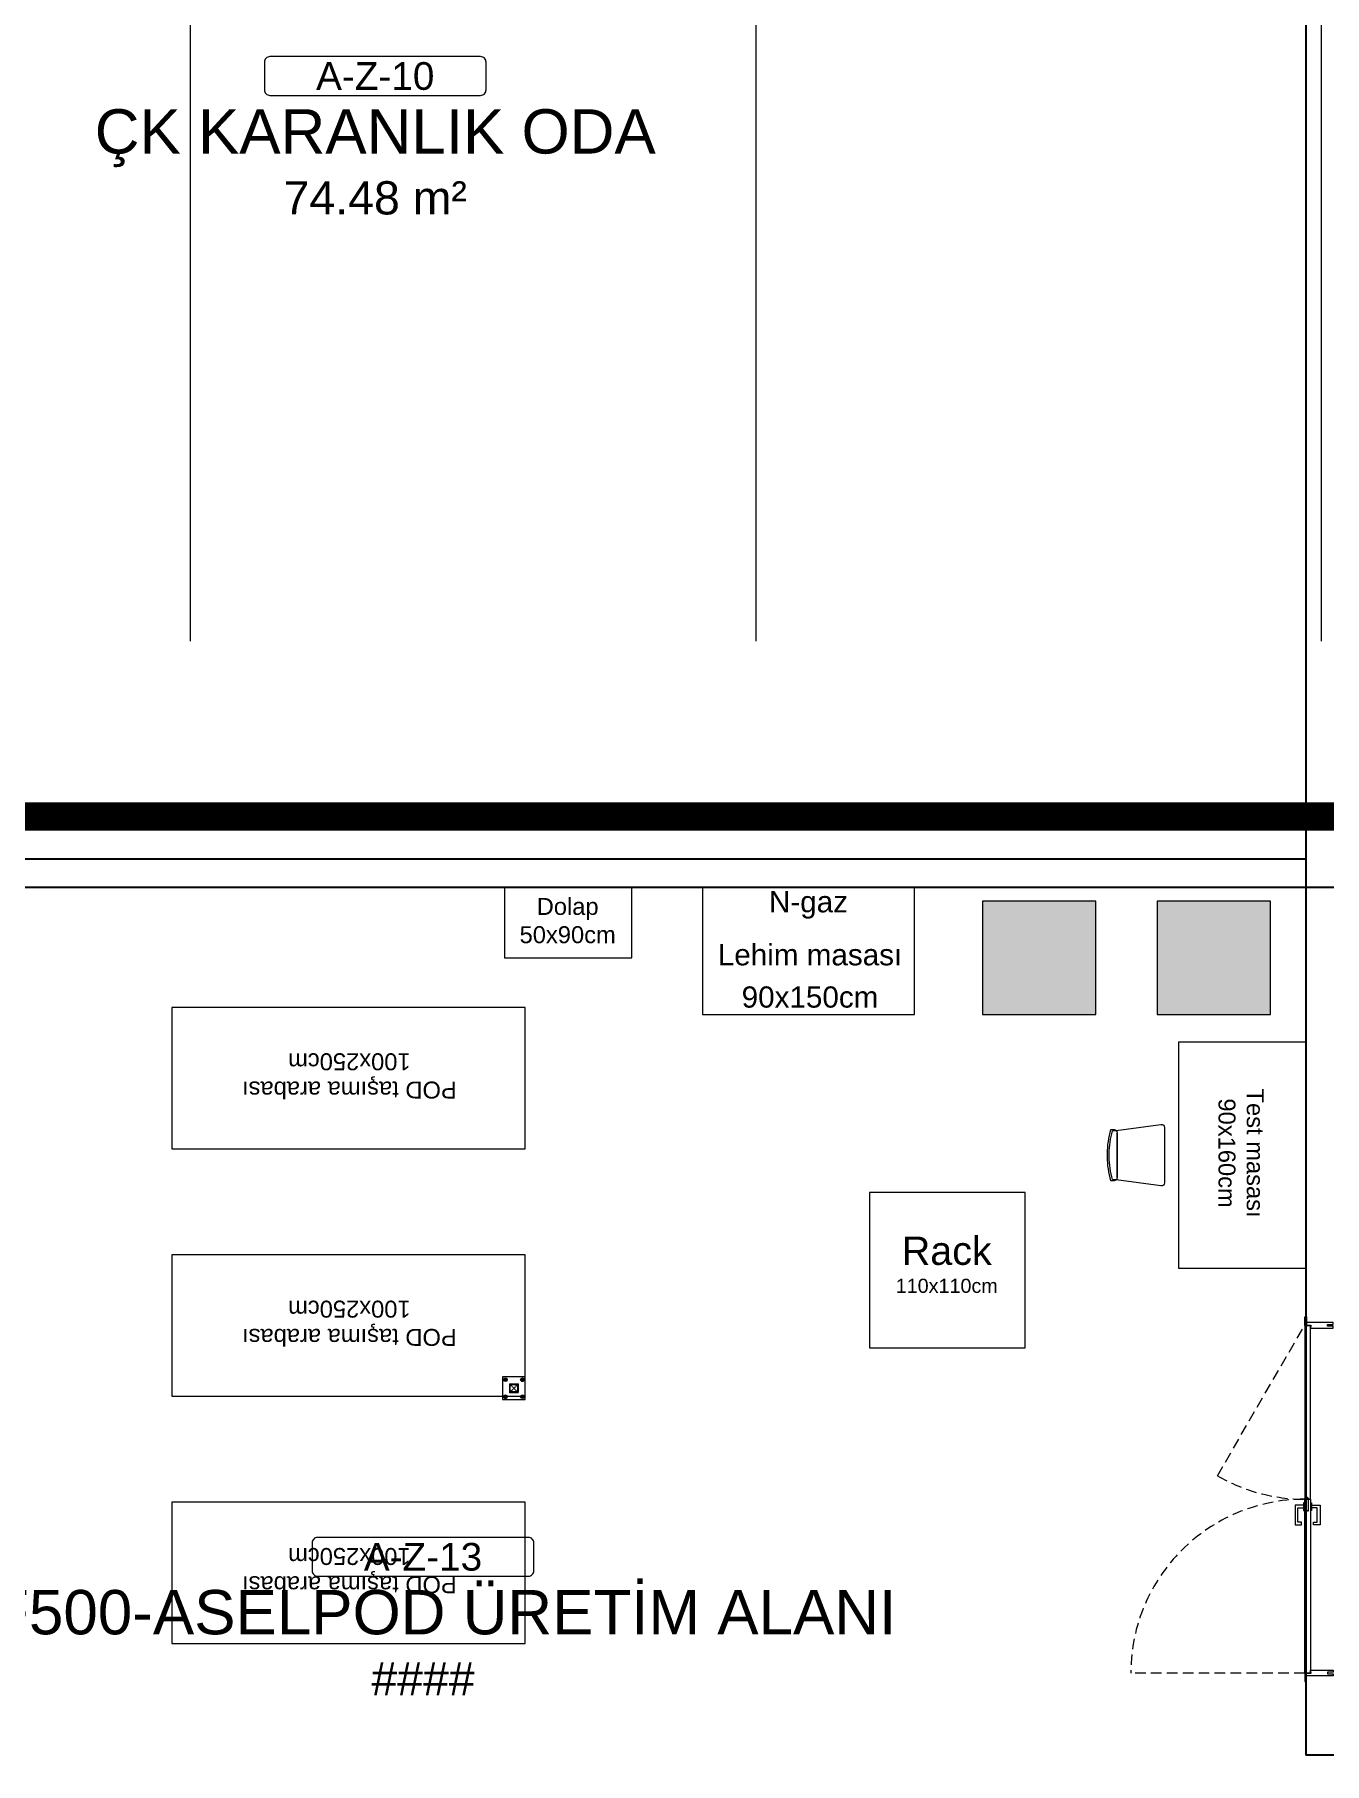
# Model space of a CAD drawing. Header units: centimetres. Extents: x 405464 to 563355, y 50011 to 66875.
# Drawn here: x 514778 to 515691, y 54236 to 55460 of the extents above; entities that cross this region are included whole.
import ezdxf
from ezdxf.enums import TextEntityAlignment as Align

# ---------------------------------------------------------------- set-up
doc = ezdxf.new("R2010")
doc.units = ezdxf.units.CM
for name, pattern in [('CHAIN', [0.3543, 0.2362, -0.0295, 0.0591, -0.0295]), ('DASHDOT', [25.4, 12.7, -6.35, 0, -6.35]), ('HIDDEN', [9.525, 6.35, -3.175]), ('M00$0$CENTER', [50.8, 31.75, -6.35, 6.35, -6.35]), ('M00$0$HIDDEN', [0.375, 0.25, -0.125])]:
    doc.linetypes.add(name, pattern=pattern)
doc.layers.get('0').update_dxf_attribs({"lineweight": 9})
doc.layers.add('-MH_Ad', color=1, linetype='Continuous', lineweight=9, true_color=0xff0000)
for name, color, linetype, lineweight in [('0-KRCN-MİMARİ-220526', 8, 'Continuous', 9), ('A_Aks', 30, 'DASHDOT', 9), ('A_Duvar-alçiplak', 3, 'Continuous', 30), ('G_0.09', 254, 'Continuous', 9), ('M00$0$A_Iskelet', 20, 'Continuous', 25), ('M00$0$D_Merkez', 51, 'M00$0$CENTER', 13), ('M00$0$D_Profil', 155, 'Continuous', 15), ('M00$0$KP_Acilim', 201, 'M00$0$HIDDEN', 15), ('M00$0$KP_Aksesuar', 9, 'Continuous', 9), ('M00_Mahal_No$0$MH_Alan', 51, 'Continuous', 9), ('MH_Alan', 51, 'Continuous', 9), ('TF_Cihaz', 20, 'Continuous', 13), ('TF_Mobilya', 142, 'Continuous', 9)]:
    doc.layers.add(name, color=color, linetype=linetype, lineweight=lineweight)
doc.layers.add('Altyapı', color=1, linetype='Continuous')
doc.layers.add('TF_Cihaz_yazı', color=5, linetype='Continuous')
doc.styles.add('M00_Mahal_No$0$Kalin01', font='swissk.ttf')
doc.styles.add('M00_Mahal_No$0$Normal', font='swiss.ttf')
doc.styles.add('MP_KAPI_POZ', font='arial.ttf')

# ---------------------------------------------------------------- blocks, each defined once
blk = doc.blocks.new('a_aks')
at = {"layer": 'A_Aks', "color": 8, "ltscale": 200}
for p, q in [((10530, 5308), (10530, -831.1)), ((10930, 5308), (10930, -831.1)), ((11330, 5308), (11330, -831.1))]:
    blk.add_line(p, q, dxfattribs=at)
blk = doc.blocks.new('mimari_yeni_durum')
at = {"layer": 'A_Duvar-alçiplak', "color": 8}
for p, q in [((11319, 3220), (11319, 2594)), ((11319, 3220), (11319, 2594)), ((10139, 2614), (11319, 2614)), ((10119, 2594), (11319, 2594)), ((11319, 2594), (11341, 2594)), ((11319, 2594), (11319, 1980)), ((11319, 2594), (11341, 2594))]:
    blk.add_line(p, q, dxfattribs=at)
blk.add_lwpolyline([(11339, 1980), (11319, 1980)], dxfattribs=at)
at = {"layer": 'A_Aks', "color": 8}
blk.add_blockref('a_aks', (0, 0), dxfattribs=at)
blk = doc.blocks.new('M00_Mahal_No$0$MHL')
at = {"color": 0, "linetype": 'ByBlock', "lineweight": -2}
blk.add_lwpolyline([(-100, -5), (-100, -30, 0.414214), (-95, -35), (95, -35, 0.414214), (100, -30), (100, -5, 0.414214), (95, 0), (-95, 0, 0.414214)], format="xyb", close=True, dxfattribs=at)
for tag, height, style, p in [('MAHALNO', 25, 'M00_Mahal_No$0$Kalin01', (0, -17.5)), ('MAHALADI', 40, 'M00_Mahal_No$0$Normal', (0, -67.5))]:
    blk.add_attdef(tag, text='', height=height, dxfattribs=dict(at, style=style)).set_placement(p, align=Align.MIDDLE_CENTER)
at = {"layer": 'M00_Mahal_No$0$MH_Alan', "style": 'M00_Mahal_No$0$Normal'}
blk.add_attdef('ALAN', text='', height=40, dxfattribs=at).set_placement((0, -127.5), align=Align.MIDDLE_CENTER)
blk = doc.blocks.new('A$C17b1b0ad')
at = {"layer": 'MH_Alan', "color": 8}
blk.add_lwpolyline([(11319, 2614), (10139, 2614), (10139, 3220), (10157.5, 3220), (10157.5, 3246), (11302.5, 3246), (11302.5, 3220), (11319, 3220)], close=True, dxfattribs=at)
at = {"layer": '-MH_Ad', "color": 8}
ref = blk.add_blockref('M00_Mahal_No$0$MHL', (10660.9, 3181.6), dxfattribs=dict(at, xscale=0.7839999999999999, yscale=0.7839999999999999, zscale=0.7839999999999999))
ref.add_attrib('MAHALNO', 'A-Z-10', dxfattribs={"layer": '0', "color": 0, "linetype": 'ByBlock', "lineweight": -2, "height": 19.6, "style": 'M00_Mahal_No$0$Kalin01'}).set_placement((10660.9, 3167.9), align=Align.MIDDLE_CENTER)
ref.add_attrib('MAHALADI', 'ÇK KARANLIK ODA', dxfattribs={"layer": '0', "color": 0, "linetype": 'ByBlock', "lineweight": -2, "height": 31.36, "style": 'M00_Mahal_No$0$Normal'}).set_placement((10660.9, 3128.7), align=Align.MIDDLE_CENTER)
ref.add_attrib('ALAN', '74.48 m²', dxfattribs={"layer": 'M00_Mahal_No$0$MH_Alan', "height": 23.52, "style": 'M00_Mahal_No$0$Normal'}).set_placement((10660.9, 3081.7), align=Align.MIDDLE_CENTER)
ref = blk.add_blockref('M00_Mahal_No$0$MHL', (10694.7, 2134), dxfattribs=dict(at, xscale=0.7839999999999999, yscale=0.7839999999999999, zscale=0.7839999999999999))
ref.add_attrib('MAHALNO', 'A-Z-13', dxfattribs={"layer": '0', "color": 0, "linetype": 'ByBlock', "lineweight": -2, "height": 19.6, "style": 'M00_Mahal_No$0$Kalin01'}).set_placement((10694.7, 2120.3), align=Align.MIDDLE_CENTER)
ref.add_attrib('MAHALADI', 'AF500-ASELPOD ÜRETİM ALANI', dxfattribs={"layer": '0', "color": 0, "linetype": 'ByBlock', "lineweight": -2, "height": 31.36, "style": 'M00_Mahal_No$0$Normal'}).set_placement((10694.7, 2081.1), align=Align.MIDDLE_CENTER)
ref.add_attrib('ALAN', '####', dxfattribs={"layer": 'M00_Mahal_No$0$MH_Alan', "height": 23.52, "style": 'M00_Mahal_No$0$Normal'}).set_placement((10694.7, 2034.1), align=Align.MIDDLE_CENTER)
blk = doc.blocks.new('*U114')
at = {"ltscale": 40}
blk.add_lwpolyline([(0, 0), (0, 6), (6, 6), (6, 0)], close=True, dxfattribs=at)
at = {"layer": 'M00$0$D_Merkez', "ltscale": 0.015}
for points in [[(0, 0), (6, 6)], [(0, 6), (6, 0)]]:
    blk.add_lwpolyline(points, dxfattribs=at)
at = {"layer": 'M00$0$D_Profil', "ltscale": 40}
blk.add_lwpolyline([(0.4, 0.4), (0.4, 5.6), (5.6, 5.6), (5.6, 0.4)], close=True, dxfattribs=at)
blk = doc.blocks.new('A$C43b5bca2')
at = {"layer": 'Altyapı', "color": 8, "style": 'MP_KAPI_POZ'}
blk.add_text('N-gaz', height=15, rotation=90, dxfattribs=at).set_placement((-7.5, 27.9), align=Align.MIDDLE_CENTER)
blk = doc.blocks.new('sandalye')
at = {"color": 8, "linetype": 'Continuous'}
for p, q in [((-356, 181), (-379, 181)), ((-366, 172), (-341, 175)), ((-341, 175), (-366, 172)), ((-24, 217), (-341, 175)), ((-333, -158), (-333, 158)), ((-333, 158), (-333, -158)), ((0, -196), (0, 196)), ((-379, -181), (-356, -181)), ((-341, -175), (-366, -172)), ((-366, -172), (-341, -175)), ((-341, -175), (-24, -217))]:
    blk.add_line(p, q, dxfattribs=at)
at = {"color": 8, "linetype": 'HIDDEN', "ltscale": 5}
blk.add_line((-403, 12), (-403, -12), dxfattribs=at)
at = {"color": 8, "linetype": 'Continuous'}
for centre, radius, start, end in [((276, 0), 679, 164.5563, 178.9655), ((222, 0), 613, 163.7398, 178.854), ((222, 0), 613, 163.7398, 178.854), ((-356, 158), 23, 48.6707, 90), ((-356, 158), 23, 0, 48.6707), ((-356, 158), 23, 0, 48.6707), ((-21, 196), 21.5, 360, 97.624), ((276, 0), 679, 181.0345, 195.4437), ((222, 0), 613, 181.146, 196.2602), ((222, 0), 613, 181.146, 196.2602), ((-356, -158), 23, 270, 311.3293), ((-356, -158), 23, 311.3293, 360), ((-356, -158), 23, 311.3293, 360), ((-21, -196), 21.5, 262.376, 0)]:
    blk.add_arc(centre, radius, start, end, dxfattribs=at)
at = {"color": 8, "linetype": 'HIDDEN', "ltscale": 5}
for centre, radius, start, end in [((276, 0), 679, 178.9655, 181.0345), ((276, 0), 679, 178.9655, 181.0345), ((222, 0), 613, 178.854, 181.146), ((222, 0), 613, 178.854, 181.146)]:
    blk.add_arc(centre, radius, start, end, dxfattribs=at)
blk = doc.blocks.new('duvarlar')
at = {"color": 8}
for points in [[(11318.3, 2284), (11318.3, 2290), (11319.5, 2290), (11319.5, 2284)], [(11318.3, 2161), (11322.3, 2161), (11322.3, 2284), (11318.3, 2284)], [(11338.5, 2283.4), (11334.5, 2283.4), (11334.5, 2284.6), (11338.5, 2284.6), (11338.5, 2286), (11319.5, 2286), (11319.5, 2284), (11322.8, 2284), (11322.8, 2283.5), (11322.3, 2283.5), (11322.3, 2282), (11338.5, 2282)], [(11318.3, 2161), (11322.3, 2161), (11322.3, 2038), (11318.3, 2038)], [(11318.3, 2038), (11318.3, 2032), (11319.5, 2032), (11319.5, 2038)], [(11322.3, 2038.5), (11322.3, 2040), (11338.5, 2040), (11338.5, 2038.6), (11334.5, 2038.6), (11334.5, 2037.4), (11338.5, 2037.4), (11338.5, 2036), (11319.5, 2036), (11319.5, 2038), (11322.8, 2038), (11322.8, 2038.5)]]:
    blk.add_lwpolyline(points, close=True, dxfattribs=at)
at = {"layer": 'M00$0$KP_Acilim', "color": 8, "ltscale": 30}
for points in [[(11256.5, 2177.6), (11318.3, 2284)], [(11318.3, 2038), (11195.3, 2038)]]:
    blk.add_lwpolyline(points, dxfattribs=at)
for centre, start, end in [((11318.3, 2284), 239.8487, 270), ((11318.3, 2038), 90, 180)]:
    blk.add_arc(centre, 123, start, end, dxfattribs=at)
at = {"layer": 'M00$0$KP_Aksesuar', "color": 8}
for points in [[(11317.5, 2156.8), (11311.5, 2156.8), (11311.5, 2142.8), (11316.1, 2142.8), (11316.1, 2144.8), (11313.5, 2144.8), (11313.5, 2154.8), (11317.5, 2154.8)], [(11318.3, 2158.5), (11317.5, 2158.5), (11317.5, 2153.1), (11318.3, 2153.1)], [(11319.6, 2152.9), (11319.6, 2161.3)], [(11320.3, 2152.9), (11319.6, 2152.9)], [(11319.7, 2161.3), (11319.7, 2162.4), (11320, 2162.4), (11320.9, 2161.5), (11320.9, 2161.3)], [(11320.3, 2152.9), (11321, 2152.9)], [(11321, 2152.9), (11321, 2161.3)], [(11322.3, 2158.5), (11323.1, 2158.5), (11323.1, 2153.1), (11322.3, 2153.1)], [(11323.1, 2156.8), (11329.1, 2156.8), (11329.1, 2142.8), (11324.5, 2142.8), (11324.5, 2144.8), (11327.1, 2144.8), (11327.1, 2154.8), (11323.1, 2154.8)]]:
    blk.add_lwpolyline(points, dxfattribs=at)
blk.add_lwpolyline([(11319.1, 2161.3), (11321.5, 2161.3), (11321.5, 2161), (11319.1, 2161)], close=True, dxfattribs=at)
blk = doc.blocks.new('A$C9e52caec')
h = blk.add_hatch(color=8)
h.dxf.hatch_style = 1
h.paths.add_polyline_path([(11294, 2504), (11294, 2584), (11214, 2584), (11214, 2504)])
h.paths.add_polyline_path([(11170.5, 2504), (11170.5, 2584), (11090.5, 2584), (11090.5, 2504)])
at = {"color": 8}
for p, q in [((11170.5, 2584), (11090.5, 2584)), ((11090.5, 2584), (11090.5, 2504)), ((11170.5, 2504), (11170.5, 2584)), ((11294, 2584), (11214, 2584)), ((11214, 2584), (11214, 2504)), ((11294, 2504), (11294, 2584)), ((11090.5, 2504), (11170.5, 2504)), ((11214, 2504), (11294, 2504))]:
    blk.add_line(p, q, dxfattribs=at)
at = {"color": 1, "linetype": 'DASHDOT', "ltscale": 250, "true_color": 0xe60000, "const_width": 20}
blk.add_lwpolyline([(50, 2495), (930, 2495), (930, 1707), (1765, 1707), (1765, 4249), (1550, 4249), (1550, 5141.5), (8707, 5141.5), (8707, 2644), (12614.5, 2644), (12614.5, -227.5), (-33, -227.5), (-33, 2495)], close=True, dxfattribs=at)
blk.add_lwpolyline([(10767, 2247.5), (10751, 2247.5), (10751, 2231.5), (10767, 2231.5)], close=True)
at = {"layer": 'G_0.09'}
for p, q in [((10751.8, 2245.5), (10752.4, 2246.5)), ((10752.4, 2244.5), (10751.8, 2245.5)), ((10752.4, 2246.5), (10753.6, 2246.5)), ((10753.6, 2244.5), (10752.4, 2244.5)), ((10753.6, 2246.5), (10754.1, 2245.5)), ((10754.1, 2245.5), (10753.6, 2244.5)), ((10764.4, 2246.5), (10763.8, 2245.5)), ((10763.8, 2245.5), (10764.4, 2244.5)), ((10765.6, 2246.5), (10764.4, 2246.5)), ((10764.4, 2244.5), (10765.6, 2244.5)), ((10766.1, 2245.5), (10765.6, 2246.5)), ((10765.6, 2244.5), (10766.1, 2245.5)), ((10752.4, 2234.5), (10751.8, 2233.5)), ((10751.8, 2233.5), (10752.4, 2232.5)), ((10753.6, 2234.5), (10752.4, 2234.5)), ((10752.4, 2232.5), (10753.6, 2232.5)), ((10754.1, 2233.5), (10753.6, 2234.5)), ((10753.6, 2232.5), (10754.1, 2233.5)), ((10763.8, 2233.5), (10764.4, 2234.5)), ((10764.4, 2232.5), (10763.8, 2233.5)), ((10764.4, 2234.5), (10765.6, 2234.5)), ((10765.6, 2232.5), (10764.4, 2232.5)), ((10765.6, 2234.5), (10766.1, 2233.5)), ((10766.1, 2233.5), (10765.6, 2232.5))]:
    blk.add_line(p, q, dxfattribs=at)
at = {"layer": 'G_0.09', "linetype": 'CHAIN', "ltscale": 3}
for p, q in [((10754.1, 2245.5), (10751.8, 2245.5)), ((10753, 2246.5), (10753, 2244.5)), ((10763.8, 2245.5), (10766.1, 2245.5)), ((10765, 2246.5), (10765, 2244.5)), ((10754.1, 2233.5), (10751.8, 2233.5)), ((10753, 2232.5), (10753, 2234.5)), ((10763.8, 2233.5), (10766.1, 2233.5)), ((10765, 2232.5), (10765, 2234.5))]:
    blk.add_line(p, q, dxfattribs=at)
at = {"layer": 'G_0.09'}
for centre, radius in [((10753, 2245.5), 1.28), ((10753, 2245.5), 0.9), ((10753, 2245.5), 0.917), ((10753, 2245.5), 0.693), ((10753, 2245.5), 0.64), ((10753, 2245.5), 0.539), ((10765, 2245.5), 1.28), ((10765, 2245.5), 0.9), ((10765, 2245.5), 0.917), ((10765, 2245.5), 0.693), ((10765, 2245.5), 0.64), ((10765, 2245.5), 0.539), ((10753, 2233.5), 1.28), ((10753, 2233.5), 0.9), ((10753, 2233.5), 0.917), ((10753, 2233.5), 0.693), ((10753, 2233.5), 0.64), ((10753, 2233.5), 0.539), ((10765, 2233.5), 1.28), ((10765, 2233.5), 0.9), ((10765, 2233.5), 0.917), ((10765, 2233.5), 0.693), ((10765, 2233.5), 0.64), ((10765, 2233.5), 0.539)]:
    blk.add_circle(centre, radius, dxfattribs=at)
at = {"layer": 'G_0.09', "linetype": 'Continuous'}
for centre, start, end in [((10753, 2245.5), 72, 252), ((10753, 2245.5), 72, 252), ((10753, 2245.5), 252, 72), ((10753, 2245.5), 252, 72), ((10765, 2245.5), 108, 288), ((10765, 2245.5), 108, 288), ((10765, 2245.5), 288, 108), ((10765, 2245.5), 288, 108), ((10753, 2233.5), 108, 288), ((10753, 2233.5), 108, 288), ((10753, 2233.5), 288, 108), ((10753, 2233.5), 288, 108), ((10765, 2233.5), 72, 252), ((10765, 2233.5), 72, 252), ((10765, 2233.5), 252, 72), ((10765, 2233.5), 252, 72)]:
    blk.add_arc(centre, 0.72, start, end, dxfattribs=at)
at = {"layer": 'G_0.09'}
for centre, start, end in [((10753, 2245.5), 100, 10), ((10765, 2245.5), 170, 80), ((10753, 2233.5), 350, 260), ((10765, 2233.5), 280, 190)]:
    blk.add_arc(centre, 0.64, start, end, dxfattribs=at)
at = {"layer": 'TF_Cihaz', "color": 8}
for points in [[(11042.3, 2504), (11042.3, 2594), (10892.3, 2594), (10892.3, 2504)], [(11010.5, 2268.1), (11120.5, 2268.1), (11120.5, 2378.1), (11010.5, 2378.1)]]:
    blk.add_lwpolyline(points, close=True, dxfattribs=at)
at = {"layer": 'TF_Mobilya', "color": 8}
for points in [[(10842.3, 2544), (10842.3, 2594), (10752.3, 2594), (10752.3, 2544)], [(10767, 2409), (10767, 2509), (10517, 2509), (10517, 2409)], [(11319, 2484.4), (11229, 2484.4), (11229, 2324.4), (11319, 2324.4)], [(10767, 2234), (10767, 2334), (10517, 2334), (10517, 2234)], [(10767, 2059), (10767, 2159), (10517, 2159), (10517, 2059)]]:
    blk.add_lwpolyline(points, close=True, dxfattribs=at)
at = {"layer": '-MH_Ad', "color": 8}
blk.add_blockref('A$C17b1b0ad', (0, 0), dxfattribs=at)
at = {"color": 8}
blk.add_blockref('mimari_yeni_durum', (0, 0), dxfattribs=at)
at = {"color": 8, "xscale": -0.1000000000000004, "yscale": 0.1000000000000004, "zscale": 0.1000000000000002, "rotation": 180}
blk.add_blockref('sandalye', (11219, 2404.4), dxfattribs=at)
at = {"layer": 'Altyapı', "color": 8, "rotation": 270}
blk.add_blockref('A$C43b5bca2', (10939.4, 2576.2), dxfattribs=at)
at = {"layer": 'M00$0$A_Iskelet', "rotation": 89.99999999999999}
blk.add_blockref('*U114', (10762, 2236.5), dxfattribs=at)
at = {"layer": 'TF_Cihaz_yazı', "color": 8, "style": 'MP_KAPI_POZ'}
for s, height, p in [('Lehim masası', 15, (10968.4, 2546.2)), ('90x150cm', 15, (10968.4, 2516.3)), ('Rack', 20, (11065.1, 2336.8)), ('110x110cm', 10, (11065.1, 2312))]:
    blk.add_text(s, height=height, dxfattribs=at).set_placement(p, align=Align.MIDDLE_CENTER)
at = {"layer": 'TF_Mobilya', "color": 8, "style": 'MP_KAPI_POZ'}
for s, p in [('Dolap', (10797, 2580.4)), ('50x90cm', (10797, 2560.4))]:
    blk.add_text(s, height=12, dxfattribs=at).set_placement(p, align=Align.MIDDLE_CENTER)
for s, rotation, p in [('100x250cm', 180, (10642.6, 2470.5)), ('POD taşıma arabası', 180, (10642.6, 2450.5)), ('Test masası', 270, (11283.3, 2405.9)), ('90x160cm', 270, (11263.3, 2405.9)), ('100x250cm', 180, (10642.6, 2295.5)), ('POD taşıma arabası', 180, (10642.6, 2275.5)), ('100x250cm', 180, (10642.6, 2120.5)), ('POD taşıma arabası', 180, (10642.6, 2100.5))]:
    blk.add_text(s, height=12, rotation=rotation, dxfattribs=at).set_placement(p, align=Align.MIDDLE_CENTER)
blk.add_blockref('duvarlar', (0, 0))

msp = doc.modelspace()

# ---------------------------------------------------------------- block references
at = {"layer": '0-KRCN-MİMARİ-220526', "rotation": 359.999999999997}
msp.add_blockref('A$C9e52caec', (504358.3, 52262.4, 74), dxfattribs=at)

doc.saveas('drawing.dxf')
